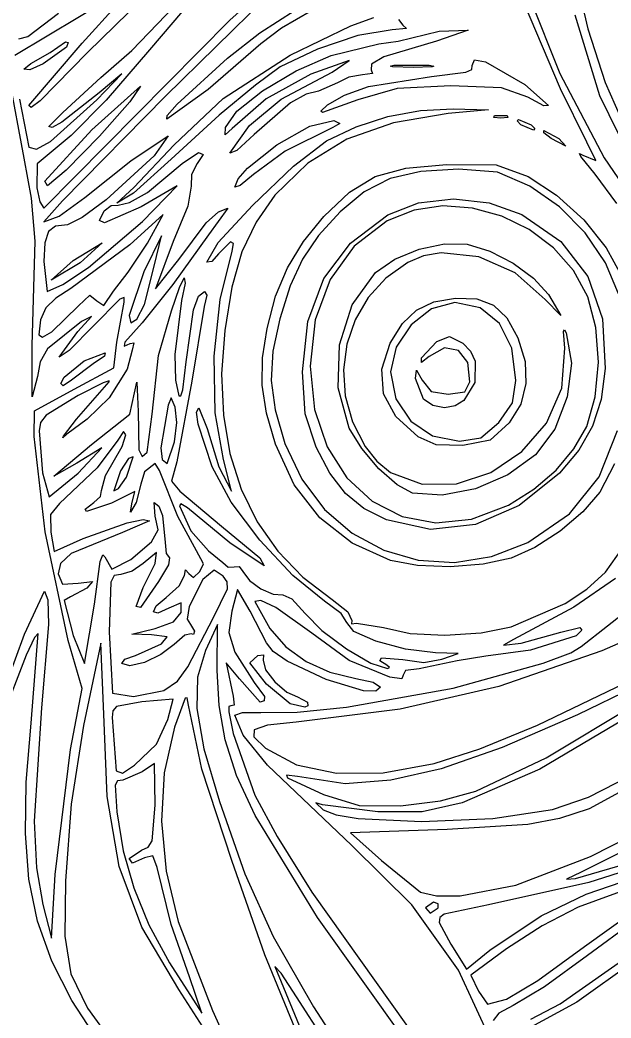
# Model space of a CAD drawing. Extents: x -2 to 143, y -75 to 57.
# Drawn here: x 30.67 to 53.96, y -38.47 to 0.89 of the extents above; entities that cross this region are included whole.
import ezdxf

# ---------------------------------------------------------------- set-up
doc = ezdxf.new("R2010")
doc.units = 0

msp = doc.modelspace()

# ---------------------------------------------------------------- linework, layer by layer
at = {"layer": 'Layer 1'}
for p, q in [((51.807785, 5.951178), (53.039104, 0.537507)), ((50.168338, 3.212147), (51.944548, -1.229781)), ((38.587547, 3.030075), (35.769416, -0.293057)), ((38.933291, 0.873773), (40.859781, 2.607523)), ((35.244781, 2.355612), (30.470031, -0.512558)), ((35.074003, -0.313006), (37.089353, 1.783334)), ((40.463168, 1.868985), (36.397852, -2.121941)), ((33.11392, -0.030506), (34.551992, 1.553299)), ((34.953993, 1.192331), (33.3298, -0.401756)), ((40.119483, 0.374009), (41.511224, 1.274657)), ((42.154581, 1.242211), (40.976868, 0.561766)), ((51.972916, -1.831607), (50.551556, 1.501993)), ((30.974382, 0.22862), (32.189235, 1.156441)), ((31.608731, -6.531827), (38.933291, 0.873773)), ((43.711583, 0.658257), (44.607334, 0.982113)), ((45.579576, 0.900969), (45.76065, 0.68555)), ((53.522631, -2.112128), (52.551218, 1.080842)), ((40.976868, 0.561766), (40.16489, -0.060793)), ((41.30799, -0.50847), (43.711583, 0.658257)), ((45.33623, 0.491648), (43.979424, 0.266833)), ((45.894679, 0.542153), (45.33623, 0.491648)), ((45.574101, 0.043035), (47.188379, 0.442985)), ((45.76065, 0.68555), (45.894679, 0.542153)), ((48.329941, 0.482248), (47.086861, 0.046858)), ((47.188379, 0.442985), (48.329941, 0.482248)), ((53.039104, 0.537507), (53.734003, -1.582135)), ((30.621121, 0.13588), (30.974382, 0.22862)), ((31.862909, -0.399726), (32.459818, 0.019276)), ((32.459818, 0.019276), (32.560684, -0.000708)), ((38.85047, -0.626863), (40.119483, 0.374009)), ((43.979424, 0.266833), (42.388643, -0.268478)), ((44.807756, -0.056475), (45.574101, 0.043035)), ((47.086861, 0.046858), (45.001635, -0.571375)), ((31.01733, -2.494216), (33.11392, -0.030506)), ((32.499797, -0.183858), (31.586176, -0.847155)), ((32.560684, -0.000708), (32.499797, -0.183858)), ((33.850563, -1.377136), (35.074003, -0.313006)), ((35.769416, -0.293057), (34.069172, -2.281559)), ((40.16489, -0.060793), (38.088054, -1.86071)), ((42.388643, -0.268478), (40.92409, -0.968634)), ((42.926226, -0.51007), (44.807756, -0.056475)), ((31.089585, -0.837719), (31.862909, -0.399726)), ((33.3298, -0.401756), (31.468376, -2.300031)), ((36.858739, -2.440945), (38.85047, -0.626863)), ((38.677973, -2.216666), (41.30799, -0.50847)), ((41.549987, -1.120401), (42.926226, -0.51007)), ((43.637659, -0.714852), (42.123639, -1.25021)), ((42.965124, -1.178501), (43.637659, -0.714852)), ((45.001635, -0.571375), (44.514927, -0.858899)), ((48.48973, -0.906765), (48.572376, -0.69133)), ((48.572376, -0.69133), (49.013227, -0.770043)), ((49.013227, -0.770043), (50.56784, -1.663609)), ((31.054446, -1.078191), (30.819427, -1.061166)), ((30.819427, -1.061166), (30.81943, -1.061166)), ((30.81943, -1.061166), (31.089585, -0.837719)), ((31.586176, -0.847155), (31.054446, -1.078191)), ((40.92409, -0.968634), (39.94597, -1.687982)), ((40.228714, -1.913574), (41.549987, -1.120401)), ((40.954435, -2.24373), (42.965124, -1.178501)), ((44.514927, -0.858899), (44.507781, -1.084242)), ((44.507781, -1.084242), (44.555177, -1.223908)), ((45.271193, -0.932632), (45.409899, -0.89863)), ((45.365707, -0.960201), (45.271193, -0.932632)), ((46.156421, -0.98483), (45.365707, -0.960201)), ((45.409899, -0.89863), (45.4099, -0.89867)), ((45.4099, -0.89867), (46.79517, -0.89687)), ((46.915477, -0.958265), (46.156421, -0.98483)), ((46.79517, -0.89687), (46.975723, -0.930478)), ((46.88212, -1.337816), (48.231745, -1.179035)), ((46.975723, -0.930478), (46.915477, -0.958265)), ((48.231745, -1.179035), (48.467386, -1.065078)), ((48.467386, -1.065078), (48.48973, -0.906765)), ((30.830628, -4.560728), (30.241007, -1.385278)), ((32.353263, -2.759836), (33.850563, -1.377136)), ((33.689062, -2.264608), (34.678541, -1.241018)), ((34.678541, -1.241018), (33.78801, -1.994373)), ((42.123639, -1.25021), (40.366933, -2.223997)), ((43.625468, -1.36917), (43.17635, -1.597253)), ((44.165829, -1.272369), (43.625468, -1.36917)), ((44.555177, -1.223908), (44.165829, -1.272369)), ((44.407174, -1.742781), (46.88212, -1.337816)), ((51.944548, -1.229781), (53.690695, -4.553174)), ((33.492855, -3.450108), (35.4139, -1.724321)), ((35.4139, -1.724321), (35.001189, -2.34351)), ((38.088054, -1.86071), (36.46057, -3.021473)), ((39.94597, -1.687982), (38.51944, -2.873142)), ((39.21551, -2.716537), (40.228714, -1.913574)), ((42.436064, -1.925748), (41.939122, -2.047402)), ((43.17635, -1.597253), (42.436064, -1.925748)), ((43.453344, -2.075186), (44.407174, -1.742781)), ((45.530378, -1.822528), (43.979553, -2.264876)), ((47.643553, -1.718338), (45.530378, -1.822528)), ((49.644785, -1.796992), (47.643553, -1.718338)), ((50.682683, -2.164726), (49.644785, -1.796992)), ((50.56784, -1.663609), (51.500593, -2.493212)), ((53.008518, -3.937553), (51.972916, -1.831607)), ((53.734003, -1.582135), (54.510305, -3.366882)), ((30.647203, -2.24445), (31.021882, -4.130768)), ((31.468376, -2.300031), (31.114201, -2.567021)), ((31.872274, -3.909569), (33.689062, -2.264608)), ((33.78801, -1.994373), (32.31808, -3.148048)), ((36.397852, -2.121941), (32.347502, -6.251371)), ((34.069172, -2.281559), (32.679946, -3.675927)), ((35.001189, -2.34351), (33.799278, -3.694359)), ((36.73938, -4.0428), (38.677973, -2.216666)), ((40.366933, -2.223997), (39.027969, -3.39214)), ((39.714944, -3.282681), (40.954435, -2.24373)), ((41.939122, -2.047402), (41.331706, -2.383602)), ((43.979553, -2.264876), (42.58338, -2.767967)), ((42.78873, -2.466596), (43.453344, -2.075186)), ((51.315283, -2.494726), (50.682683, -2.164726)), ((54.633084, -4.385325), (53.522631, -2.112128)), ((31.114201, -2.567021), (31.01732, -2.494216)), ((31.01732, -2.494216), (31.01733, -2.494216)), ((36.46937, -2.876469), (36.858739, -2.440945)), ((38.763476, -3.35624), (39.21551, -2.716537)), ((41.331706, -2.383602), (39.891614, -3.628588)), ((42.52465, -2.711272), (42.788743, -2.4666)), ((42.58338, -2.767967), (42.52465, -2.711272)), ((42.788743, -2.4666), (42.78873, -2.466596)), ((45.158752, -2.925079), (46.44706, -2.688081)), ((46.44706, -2.688081), (47.739614, -2.624467)), ((49.124884, -2.652697), (47.541714, -2.80758)), ((47.739614, -2.624467), (49.124884, -2.652697)), ((51.500593, -2.493212), (51.315283, -2.494726)), ((31.80905, -3.319283), (32.353263, -2.759836)), ((32.31808, -3.148048), (31.938094, -3.360058)), ((36.46057, -3.021473), (36.46937, -2.876469)), ((38.51944, -2.873142), (36.62717, -4.605182)), ((42.091566, -3.304502), (43.0333, -3.08591)), ((43.0333, -3.08591), (43.266973, -3.191241)), ((43.911149, -3.326287), (45.158752, -2.925079)), ((47.541714, -2.80758), (45.383429, -3.171532)), ((49.342825, -2.96067), (49.3722, -2.88266)), ((49.61957, -2.993119), (49.342825, -2.96067)), ((49.3722, -2.88266), (49.86694, -2.88266)), ((49.3722, -2.88266), (49.3722, -2.88266)), ((49.896316, -2.960671), (49.61957, -2.993119)), ((49.86694, -2.88266), (49.896316, -2.960671)), ((50.259636, -3.096763), (50.3122, -3.034404)), ((50.41115, -3.246693), (50.259636, -3.096763)), ((50.3122, -3.034404), (50.80694, -3.246693)), ((31.64407, -5.475381), (33.492855, -3.450108)), ((31.938094, -3.360058), (31.80905, -3.319283)), ((38.752575, -3.648415), (38.763476, -3.35624)), ((39.027969, -3.39214), (38.752575, -3.648415)), ((38.93323, -4.371401), (39.714944, -3.282681)), ((40.787086, -4.043039), (42.091566, -3.304502)), ((42.9901, -3.349497), (41.115879, -4.284033)), ((42.740714, -3.882527), (43.911149, -3.326287)), ((43.266973, -3.191241), (42.9901, -3.349497)), ((45.383429, -3.171532), (43.549925, -3.818453)), ((50.90589, -3.458982), (50.41115, -3.246693)), ((50.41115, -3.246693), (50.41115, -3.246693)), ((50.80694, -3.246693), (50.958454, -3.396623)), ((50.958454, -3.396623), (50.90589, -3.458982)), ((51.310674, -3.570867), (51.313336, -3.473451)), ((51.313336, -3.473451), (51.907024, -3.787221)), ((31.313719, -4.206926), (31.872274, -3.909569)), ((32.679946, -3.675927), (31.349976, -4.794497)), ((33.799278, -3.694359), (32.490643, -5.04302)), ((35.036539, -4.673202), (36.500334, -3.684851)), ((36.500334, -3.684851), (35.954199, -4.472655)), ((39.891614, -3.628588), (39.214766, -4.256)), ((41.448337, -4.881674), (42.740714, -3.882527)), ((43.549925, -3.818453), (42.004536, -4.76564)), ((51.59853, -3.794185), (51.310674, -3.570867)), ((51.59853, -3.794221), (51.59853, -3.794185)), ((52.17639, -4.09614), (51.59853, -3.794221)), ((51.907024, -3.787221), (52.17639, -4.09614)), ((31.021882, -4.130768), (31.313719, -4.206926)), ((35.15621, -5.72241), (36.73938, -4.0428)), ((39.214766, -4.256), (38.933245, -4.371405)), ((39.630171, -4.958587), (40.787086, -4.043039)), ((41.115879, -4.284033), (39.86421, -5.207747)), ((53.354909, -4.662695), (53.008518, -3.937553)), ((31.122508, -6.137203), (30.830628, -4.560728)), ((33.217304, -6.110871), (35.036539, -4.673202)), ((35.954199, -4.472655), (34.06775, -6.2105)), ((36.62717, -4.605182), (35.14295, -5.941402)), ((37.055325, -4.777332), (37.70831, -4.341841)), ((37.88155, -4.423868), (37.65285, -4.772634)), ((37.70831, -4.341841), (37.88155, -4.423868)), ((38.933245, -4.371405), (38.93323, -4.371401)), ((52.768235, -4.501986), (52.717603, -4.381013)), ((52.717603, -4.381013), (52.844342, -4.441964)), ((53.33696, -5.191347), (52.768235, -4.501986)), ((52.844342, -4.441964), (53.354909, -4.662695)), ((53.690695, -4.553174), (54.600983, -5.872842)), ((31.349976, -4.794497), (31.32499, -5.728803)), ((32.490643, -5.04302), (31.75776, -5.655651)), ((35.6936, -5.916119), (37.055325, -4.777332)), ((37.65285, -4.772634), (37.4273, -5.21135)), ((39.266522, -5.375573), (39.630171, -4.958587)), ((39.823742, -6.425973), (41.448337, -4.881674)), ((42.004536, -4.76564), (40.710594, -6.03039)), ((44.665818, -5.293023), (45.877242, -4.957967)), ((46.461573, -5.08571), (45.259698, -5.371192)), ((45.877242, -4.957967), (47.477238, -4.81559)), ((47.941831, -4.998714), (46.461573, -5.08571)), ((47.477238, -4.81559), (49.43149, -4.833137)), ((49.485785, -5.114915), (47.941831, -4.998714)), ((49.43149, -4.833137), (50.693568, -5.291696)), ((50.764831, -5.666954), (49.485785, -5.114915)), ((31.644071, -5.475373), (31.64407, -5.475381)), ((31.75776, -5.655651), (31.644071, -5.475373)), ((37.4273, -5.21135), (37.409161, -5.663031)), ((39.13113, -5.70821), (39.266522, -5.375573)), ((39.86421, -5.207747), (39.346473, -5.648574)), ((43.650939, -5.902199), (44.665818, -5.293023)), ((45.259698, -5.371192), (44.234723, -5.891899)), ((50.693568, -5.291696), (51.815526, -6.021671)), ((54.186332, -6.348113), (53.33696, -5.191347)), ((31.32499, -5.728803), (31.448861, -6.284985)), ((34.480593, -6.336648), (35.15621, -5.72241)), ((36.855389, -5.658205), (35.437779, -6.47825)), ((35.495209, -7.064365), (36.855389, -5.658205)), ((37.409161, -5.663031), (37.27646, -6.455627)), ((39.346473, -5.648574), (39.13113, -5.70821)), ((39.13113, -5.70821), (39.13113, -5.70821)), ((42.640578, -6.86694), (43.650939, -5.902199)), ((44.234723, -5.891899), (43.285161, -6.684574)), ((51.928301, -6.478162), (50.764831, -5.666954)), ((31.269808, -7.838889), (31.122508, -6.137203)), ((31.448861, -6.284985), (31.608731, -6.531827)), ((32.347502, -6.251371), (31.611144, -7.078233)), ((32.210134, -6.852342), (33.217304, -6.110871)), ((34.06775, -6.2105), (33.118891, -6.90682)), ((35.14295, -5.941402), (34.480593, -6.336648)), ((34.980803, -6.317412), (35.6936, -5.916119)), ((40.710594, -6.03039), (39.968576, -7.086021)), ((46.374602, -6.330561), (47.7496, -6.172197)), ((47.7496, -6.172197), (49.151663, -6.322913)), ((51.815526, -6.021671), (52.881023, -7.002106)), ((33.799869, -7.020333), (33.989399, -6.63663)), ((33.989399, -6.63663), (34.257046, -6.430193)), ((35.437779, -6.47825), (34.000069, -7.119434)), ((34.257046, -6.430193), (34.538515, -6.416582)), ((34.538515, -6.416582), (34.980803, -6.317412)), ((37.27646, -6.455627), (36.703859, -7.855261)), ((38.005229, -7.114087), (38.486441, -6.686921)), ((38.854453, -6.531801), (38.093929, -7.588891)), ((38.479563, -7.893836), (39.823742, -6.425973)), ((38.486441, -6.686921), (38.854453, -6.531801)), ((43.285161, -6.684574), (42.436393, -7.615944)), ((46.198626, -6.610312), (45.139695, -7.036171)), ((45.166971, -6.797616), (46.374602, -6.330561)), ((47.336369, -6.450753), (46.198626, -6.610312)), ((48.503481, -6.538743), (47.336369, -6.450753)), ((49.650517, -6.855531), (48.503481, -6.538743)), ((49.151663, -6.322913), (50.440491, -6.783096)), ((52.944353, -7.51315), (51.928301, -6.478162)), ((31.611144, -7.078233), (32.210134, -6.852342)), ((33.118891, -6.90682), (32.542209, -7.188805)), ((33.365181, -8.878344), (35.495209, -7.064365)), ((34.000069, -7.119434), (33.799869, -7.020333)), ((36.313645, -6.783914), (35.001365, -7.981754)), ((35.693962, -7.922724), (36.313645, -6.783914)), ((41.836091, -7.856443), (42.640578, -6.86694)), ((43.689934, -7.91312), (45.166971, -6.797616)), ((45.139695, -7.036171), (43.83999, -8.03348)), ((50.728033, -7.382366), (49.650517, -6.855531)), ((50.440491, -6.783096), (51.977832, -7.855614)), ((52.881023, -7.002106), (53.77192, -8.10707)), ((31.78763, -7.463063), (31.648234, -7.904289)), ((32.07155, -7.246436), (31.78763, -7.463063)), ((32.542209, -7.188805), (32.07155, -7.246436)), ((36.922033, -8.555401), (38.005229, -7.114087)), ((39.968576, -7.086021), (39.415362, -8.262204)), ((51.686585, -8.100497), (50.728033, -7.382366)), ((31.144863, -11.951868), (31.269808, -7.838889)), ((36.238344, -7.62663), (35.544109, -9.043464)), ((35.949903, -8.82564), (36.238344, -7.62663)), ((36.703859, -7.855261), (36.008613, -9.719201)), ((38.093929, -7.588891), (36.687309, -9.545471)), ((38.967282, -7.858216), (38.484281, -8.338431)), ((39.082003, -7.931125), (38.967282, -7.858216)), ((41.211886, -8.88773), (41.836091, -7.856443)), ((42.436393, -7.615944), (41.805143, -8.542517)), ((51.977832, -7.855614), (53.040656, -9.229126)), ((53.74443, -8.68848), (52.944353, -7.51315)), ((31.648234, -7.904289), (31.611149, -8.635715)), ((35.001365, -7.981754), (32.674705, -9.710654)), ((32.7682, -8.59395), (33.91098, -7.908787)), ((33.91098, -7.908787), (33.040368, -8.687173)), ((34.924104, -9.055844), (35.693962, -7.922724)), ((38.028434, -8.663677), (38.479563, -7.893836)), ((38.550213, -10.137198), (39.031184, -8.228933)), ((39.415362, -8.262204), (39.015773, -9.653732)), ((39.031184, -8.228933), (39.082003, -7.931125)), ((42.639295, -9.312954), (43.689934, -7.91312)), ((43.83999, -8.03348), (42.886587, -9.347517)), ((45.445307, -8.548898), (46.399725, -8.155801)), ((46.399725, -8.155801), (47.396233, -7.944754)), ((47.396233, -7.944754), (48.29111, -7.96026)), ((48.29111, -7.96026), (49.187074, -8.234967)), ((49.187074, -8.234967), (50.096934, -8.70486)), ((52.476727, -8.991172), (51.686585, -8.100497)), ((53.77192, -8.10707), (54.370078, -9.210636)), ((31.611149, -8.635715), (31.731869, -9.816765)), ((31.89325, -9.378607), (32.7682, -8.593952)), ((32.7682, -8.593952), (32.7682, -8.59395)), ((36.008613, -9.719201), (36.922033, -8.555401)), ((38.226895, -8.637229), (38.028434, -8.663677)), ((38.484281, -8.338431), (38.226895, -8.637229)), ((41.805143, -8.542517), (41.318048, -9.594057)), ((44.6767, -9.07954), (45.445307, -8.548898)), ((46.573273, -8.416058), (45.948138, -8.675046)), ((47.265719, -8.297505), (46.573273, -8.416058)), ((48.747973, -8.453452), (47.265719, -8.297505)), ((50.18576, -9.086387), (48.747973, -8.453452)), ((33.040368, -8.687173), (31.89325, -9.378607)), ((32.358086, -9.55087), (33.365181, -8.878344)), ((35.544109, -9.043464), (34.975554, -10.77415)), ((35.56909, -10.3318), (35.949903, -8.82564)), ((40.742602, -10.010772), (41.211886, -8.88773)), ((45.948138, -8.675046), (45.078686, -9.299149)), ((50.096934, -8.70486), (50.906225, -9.299089)), ((53.049015, -10.035641), (52.476727, -8.991172)), ((54.259971, -9.920714), (53.74443, -8.68848)), ((34.35781, -9.807363), (34.924104, -9.055844)), ((36.953093, -9.665434), (37.132733, -9.282583)), ((37.132733, -9.282583), (37.177263, -9.495994)), ((42.011477, -11.003738), (42.639295, -9.312954)), ((42.886587, -9.347517), (42.299714, -10.940114)), ((43.763433, -10.34274), (44.6767, -9.07954)), ((45.078686, -9.299149), (44.383605, -10.065266)), ((51.369938, -10.139806), (50.18576, -9.086387)), ((50.906225, -9.299089), (51.50048, -9.9468)), ((53.040656, -9.229126), (53.625985, -10.898138)), ((31.731869, -9.816765), (32.358086, -9.55087)), ((32.674705, -9.710654), (32.075667, -10.080433)), ((33.9698, -10.380453), (34.35781, -9.807363)), ((36.687309, -9.545471), (35.475839, -11.061591)), ((36.639102, -10.583245), (36.953093, -9.665434)), ((37.177263, -9.495994), (37.033783, -10.180453)), ((37.706491, -10.005018), (37.933994, -9.816763)), ((37.933994, -9.816763), (38.030692, -9.965941)), ((39.015773, -9.653732), (38.734634, -11.3554)), ((41.318048, -9.594057), (40.901741, -10.900334)), ((32.075667, -10.080433), (31.68975, -10.472683)), ((32.97755, -10.39007), (33.417198, -9.971802)), ((33.417198, -9.971802), (33.697578, -10.195136)), ((34.599949, -10.127739), (33.565041, -11.172898)), ((33.697578, -10.195136), (33.9698, -10.380453)), ((34.775853, -10.05414), (34.599949, -10.127739)), ((34.767041, -10.246739), (34.775853, -10.05414)), ((37.033783, -10.180453), (36.768841, -12.308442)), ((37.506046, -10.550362), (37.706491, -10.005018)), ((38.030692, -9.965941), (37.928894, -10.40777)), ((38.322783, -12.379179), (38.550213, -10.137198)), ((40.402878, -11.27554), (40.742602, -10.010772)), ((44.383605, -10.065266), (43.86994, -10.942923)), ((46.298249, -10.552736), (46.976433, -10.229842)), ((46.976433, -10.229842), (47.829527, -10.07974)), ((47.829527, -10.07974), (48.674134, -10.105746)), ((48.674134, -10.105746), (49.332852, -10.355491)), ((51.975655, -10.774213), (51.369938, -10.139806)), ((51.50048, -9.9468), (51.975655, -10.774213)), ((53.363731, -11.239857), (53.049015, -10.035641)), ((31.68975, -10.472683), (31.481611, -10.93845)), ((31.917103, -11.417633), (32.977545, -10.390084)), ((32.977545, -10.390084), (32.97755, -10.39007)), ((34.486557, -11.817029), (34.767041, -10.246739)), ((35.272241, -10.911583), (35.569085, -10.331805)), ((35.569085, -10.331805), (35.56909, -10.3318)), ((36.128833, -12.34021), (36.639102, -10.583245)), ((37.216416, -12.595793), (37.506046, -10.550362)), ((37.928894, -10.40777), (37.444938, -13.35567)), ((43.262488, -11.927993), (43.763433, -10.34274)), ((45.742406, -11.084845), (46.298249, -10.552736)), ((46.88925, -10.500208), (46.076342, -11.133056)), ((47.798862, -10.256086), (46.88925, -10.500208)), ((48.802805, -10.468962), (47.798862, -10.256086)), ((49.563123, -11.08283), (48.802805, -10.468962)), ((49.332852, -10.355491), (49.854305, -10.860056)), ((31.481611, -10.93845), (31.415905, -11.528784)), ((33.095352, -11.008232), (31.755564, -12.085429)), ((32.94693, -11.403478), (33.482217, -10.809543)), ((33.482217, -10.809543), (33.095352, -11.008232)), ((34.975554, -10.77415), (35.031642, -11.05493)), ((35.031642, -11.05493), (35.272241, -10.911583)), ((40.901741, -10.900334), (40.6278, -12.174052)), ((41.802901, -12.992096), (42.011477, -11.003738)), ((42.299714, -10.940114), (42.099595, -12.773101)), ((43.86994, -10.942923), (43.544734, -11.901641)), ((49.854305, -10.860056), (50.287117, -11.65052)), ((53.625985, -10.898138), (53.730841, -12.857156)), ((32.204821, -12.414818), (32.94693, -11.403478)), ((33.565041, -11.172898), (32.604386, -12.148854)), ((35.475839, -11.061591), (34.802682, -11.81697)), ((38.734634, -11.3554), (38.613145, -13.074698)), ((40.223462, -12.443038), (40.402878, -11.27554)), ((45.256337, -11.86259), (45.742406, -11.084845)), ((46.076342, -11.133056), (45.4925, -12.011423)), ((50.04491, -12.053171), (49.563123, -11.08283)), ((52.092272, -11.399688), (52.124309, -11.337874)), ((52.132678, -12.061286), (52.092272, -11.399688)), ((52.124309, -11.337874), (52.190818, -11.459074)), ((53.459216, -12.612487), (53.363731, -11.239857)), ((31.415905, -11.528784), (31.554153, -11.618708)), ((31.554153, -11.618708), (31.917103, -11.417633)), ((46.489679, -12.444611), (47.089473, -11.800649)), ((47.089473, -11.800649), (47.597022, -11.60058)), ((47.597022, -11.60058), (48.112563, -11.860449)), ((50.287117, -11.65052), (50.571284, -12.579573)), ((52.190818, -11.459074), (52.397222, -12.644324)), ((31.144863, -13.976608), (31.144863, -11.951868)), ((31.755564, -12.085429), (31.45983, -12.599614)), ((32.604386, -12.148854), (32.204821, -12.414818)), ((34.364291, -12.831919), (34.486557, -11.817029)), ((34.802682, -11.81697), (34.769283, -11.979203)), ((34.769283, -11.979203), (35.008995, -11.874223)), ((35.082405, -12.135046), (34.886393, -12.88271)), ((35.008995, -11.874223), (35.148953, -11.851594)), ((35.148953, -11.851594), (35.082405, -12.135046)), ((40.6278, -12.174052), (40.567157, -13.326653)), ((43.209798, -13.622433), (43.262488, -11.927993)), ((43.544734, -11.901641), (43.415034, -12.910945)), ((44.923729, -12.886451), (45.256337, -11.86259)), ((45.4925, -12.011423), (45.270082, -12.992106)), ((47.3977, -12.046338), (46.786237, -12.389861)), ((47.94899, -12.147099), (47.3977, -12.046338)), ((48.321134, -12.618436), (47.94899, -12.147099)), ((48.112563, -11.860449), (48.423266, -12.181611)), ((48.423266, -12.181611), (48.600272, -12.570276)), ((50.213262, -13.335466), (50.04491, -12.053171)), ((52.024429, -13.629708), (52.132678, -12.061286)), ((32.4135, -13.1966), (33.200694, -12.556573)), ((33.200694, -12.556573), (34.02548, -12.235234)), ((33.992898, -12.367276), (33.553392, -12.671178)), ((34.02548, -12.235234), (33.992898, -12.367276)), ((35.873174, -14.654725), (36.128833, -12.34021)), ((36.768841, -12.308442), (36.791414, -13.315945)), ((38.363684, -14.600889), (38.322783, -12.379179)), ((40.213346, -13.521579), (40.223462, -12.443038)), ((46.495033, -12.626951), (46.489679, -12.444611)), ((46.786237, -12.389861), (46.495033, -12.626951)), ((48.600272, -12.570276), (48.591559, -13.414095)), ((50.571284, -12.579573), (50.60825, -13.455705)), ((31.45983, -12.599614), (31.351972, -13.174002)), ((33.553392, -12.671178), (32.700655, -13.318491)), ((32.803311, -13.678499), (34.364291, -12.831919)), ((34.886393, -12.88271), (34.187537, -14.019884)), ((37.081111, -13.706531), (37.216416, -12.595793)), ((42.099595, -12.773101), (42.275686, -14.473896)), ((43.415034, -12.910945), (43.487883, -13.940358)), ((44.998823, -13.852962), (44.923729, -12.886451)), ((46.258264, -13.250208), (46.296651, -12.91997)), ((46.296651, -12.91997), (46.511478, -13.320598)), ((48.395157, -13.386643), (48.321134, -12.618436)), ((52.397222, -12.644324), (52.231146, -13.974613)), ((53.337208, -13.974394), (53.459216, -12.612487)), ((53.730841, -12.857156), (53.567731, -14.079594)), ((31.351972, -13.174002), (31.144863, -13.976608)), ((32.282826, -13.446756), (32.413497, -13.1966)), ((32.700655, -13.318491), (32.366757, -13.539536)), ((32.413497, -13.1966), (32.4135, -13.1966)), ((34.178617, -13.340586), (33.945145, -13.426505)), ((34.183772, -13.386326), (34.178617, -13.340586)), ((36.791414, -13.315945), (36.927248, -13.936743)), ((37.444938, -13.35567), (36.850058, -16.54236)), ((38.613145, -13.074698), (38.683505, -14.696875)), ((40.567157, -13.326653), (40.725546, -14.494252)), ((41.903219, -14.643007), (41.802901, -12.992096)), ((45.270082, -12.992106), (45.4849, -14.059878)), ((46.566327, -14.071446), (46.258264, -13.250208)), ((46.511478, -13.320598), (46.866091, -13.761427)), ((50.082372, -14.209197), (50.213262, -13.335466)), ((31.242331, -14.52508), (32.803311, -13.678499)), ((32.366757, -13.539536), (32.282826, -13.446756)), ((32.897452, -14.861956), (34.183772, -13.386326)), ((33.945145, -13.426505), (32.954582, -13.922901)), ((34.99006, -14.655758), (35.270646, -13.392594)), ((35.270646, -13.392594), (35.320182, -14.550225)), ((37.004306, -13.941871), (37.081111, -13.706531)), ((40.380263, -14.618448), (40.213346, -13.521579)), ((43.6413, -15.2132), (43.209798, -13.622433)), ((46.866091, -13.761427), (47.547518, -13.86809)), ((48.591559, -13.414095), (48.16316, -14.119877)), ((48.198882, -13.778712), (48.395157, -13.386643)), ((50.60825, -13.455705), (50.399148, -14.26781)), ((51.422702, -15.008524), (52.024429, -13.629708)), ((32.954582, -13.922901), (31.696566, -14.700119)), ((34.187537, -14.019884), (33.317133, -14.85368)), ((36.62316, -14.014672), (36.502233, -14.30959)), ((36.78603, -14.38859), (36.62316, -14.014672)), ((36.927248, -13.936743), (37.004306, -13.941871)), ((43.487883, -13.940358), (43.770326, -14.959404)), ((45.477165, -14.747141), (44.998823, -13.852962)), ((45.4849, -14.059878), (46.066525, -14.929763)), ((46.566336, -14.071451), (46.566327, -14.071446)), ((46.937097, -14.314499), (46.566336, -14.071451)), ((47.547518, -13.86809), (48.198882, -13.778712)), ((48.16316, -14.119877), (47.815558, -14.335994)), ((52.231146, -13.974613), (51.743091, -15.248852)), ((52.999445, -15.146441), (53.337208, -13.974394)), ((53.567731, -14.079594), (53.232022, -15.131929)), ((31.228831, -15.53695), (31.242331, -14.52508)), ((35.320182, -14.550225), (35.345611, -16.071341)), ((36.502233, -14.30959), (36.220245, -15.983174)), ((36.853415, -14.995067), (36.78603, -14.38859)), ((37.625786, -14.582525), (37.720083, -14.41559)), ((37.720083, -14.41559), (38.037219, -15.226643)), ((40.725546, -14.494252), (41.108702, -15.812964)), ((42.275686, -14.473896), (42.773183, -15.948783)), ((47.39181, -14.415589), (46.937097, -14.314499)), ((47.815558, -14.335994), (47.39181, -14.415589)), ((49.540417, -14.984976), (50.082372, -14.209197)), ((50.399148, -14.26781), (49.945108, -15.00478)), ((31.696566, -14.700119), (31.478198, -14.989787)), ((32.376208, -15.526912), (32.897452, -14.861956)), ((33.317133, -14.85368), (32.512489, -15.45328)), ((33.49135, -15.860238), (34.99006, -14.655758)), ((35.674317, -16.156335), (35.873174, -14.654725)), ((37.688741, -15.054421), (37.625786, -14.582525)), ((38.68771, -16.448343), (38.363684, -14.600889)), ((38.683505, -14.696875), (38.942695, -16.214365)), ((40.731945, -15.84093), (40.380263, -14.618448)), ((42.340255, -15.955226), (41.903219, -14.643007)), ((46.354297, -15.554), (45.477165, -14.747141)), ((46.066525, -14.929763), (46.929035, -15.515186)), ((31.478198, -14.989787), (31.420892, -15.315851)), ((31.420892, -15.315851), (31.553685, -16.979735)), ((34.744419, -15.349303), (34.523197, -15.679268)), ((34.832921, -15.478375), (34.744419, -15.349303)), ((36.7504, -15.75372), (36.853415, -14.995067)), ((38.24707, -16.73963), (37.688741, -15.054421)), ((38.037219, -15.226643), (38.507069, -16.73663)), ((44.134334, -16.013438), (43.6413, -15.2132)), ((43.770326, -14.959404), (44.269408, -15.937606)), ((48.828875, -15.591195), (49.540412, -14.984977)), ((49.945108, -15.00478), (49.198919, -15.688955)), ((49.540412, -14.984977), (49.540417, -14.984976)), ((50.449286, -16.137696), (51.422702, -15.008524)), ((51.743091, -15.248852), (50.983558, -16.265954)), ((52.496281, -16.027888), (52.999445, -15.146441)), ((53.232022, -15.131929), (52.695503, -16.078824)), ((53.488089, -17.131584), (54.219325, -15.300817)), ((31.656216, -19.304006), (31.228831, -15.53695)), ((32.512489, -15.45328), (32.355842, -15.592121)), ((32.355842, -15.592121), (32.376208, -15.526912)), ((34.523197, -15.679268), (33.710501, -16.774376)), ((34.697466, -15.928621), (34.832921, -15.478375)), ((46.354298, -15.554009), (46.354297, -15.554)), ((47.068338, -15.867307), (46.354298, -15.554009)), ((46.929035, -15.515186), (47.986512, -15.729566)), ((47.986512, -15.729566), (48.828875, -15.591195)), ((49.198919, -15.688955), (48.114568, -15.889628)), ((32.00713, -17.108918), (33.49135, -15.860238)), ((33.886359, -15.984531), (32.911358, -16.595066)), ((32.959788, -16.989892), (33.886359, -15.984531)), ((34.041562, -17.084423), (34.697466, -15.928621)), ((35.345611, -16.071341), (35.478783, -16.32387)), ((36.220245, -15.983174), (36.275913, -16.443849)), ((36.463503, -16.60546), (36.750396, -15.753717)), ((36.750396, -15.753717), (36.7504, -15.75372)), ((41.465659, -17.44329), (40.731945, -15.84093)), ((41.108702, -15.812964), (41.768985, -17.229563)), ((42.881429, -16.990917), (42.340255, -15.955226)), ((42.773183, -15.948783), (43.545922, -17.165468)), ((44.813275, -16.81105), (44.134334, -16.013438)), ((44.269408, -15.937606), (44.734669, -16.519888)), ((48.114568, -15.889628), (47.068338, -15.867307)), ((51.791907, -16.862223), (52.496281, -16.027888)), ((52.695503, -16.078824), (51.929961, -16.984946)), ((34.948386, -16.40237), (34.624891, -16.898091)), ((34.8661, -17.1396), (35.125425, -16.337244)), ((35.125425, -16.337244), (34.948386, -16.40237)), ((35.478783, -16.32387), (35.674317, -16.156335)), ((36.275913, -16.443849), (36.463503, -16.60546)), ((39.005507, -17.700543), (38.68771, -16.448343)), ((38.942695, -16.214365), (39.387699, -17.619597)), ((44.734669, -16.519888), (45.274466, -16.957208)), ((49.225967, -16.957188), (50.449286, -16.137696)), ((50.983558, -16.265954), (49.88775, -17.054405)), ((32.911358, -16.595066), (32.00713, -17.108918)), ((33.710501, -16.774376), (32.229697, -18.185798)), ((34.624891, -16.898091), (34.372012, -17.683321)), ((35.989053, -16.605469), (35.573759, -16.935508)), ((36.166421, -16.879215), (35.989053, -16.605469)), ((36.882313, -18.700929), (36.166421, -16.879215)), ((36.850058, -16.54236), (36.639246, -17.302341)), ((38.995415, -18.124464), (38.24707, -16.73963)), ((38.507069, -16.73663), (39.005507, -17.700543)), ((45.528403, -17.451612), (44.813275, -16.81105)), ((50.922065, -17.613447), (51.791907, -16.862223)), ((54.101603, -16.61921), (53.518271, -17.740726)), ((31.553685, -16.979735), (31.815619, -17.919631)), ((31.815619, -17.919631), (32.959788, -16.989892)), ((33.873074, -17.675675), (34.041562, -17.084423)), ((34.543602, -17.59552), (34.8661, -17.1396)), ((34.8661, -17.1396), (34.8661, -17.1396)), ((35.573759, -16.935508), (35.435683, -17.419861)), ((36.639246, -17.302341), (36.972476, -17.69418)), ((41.768985, -17.229563), (42.66689, -18.415149)), ((43.494197, -17.785638), (42.881429, -16.990917)), ((43.545922, -17.165468), (44.547739, -18.091656)), ((45.274466, -16.957208), (46.516769, -17.426981)), ((47.874532, -17.406962), (49.225967, -16.957188)), ((49.88775, -17.054405), (48.612284, -17.601277)), ((51.929961, -16.984946), (50.336558, -18.259688)), ((52.316608, -18.591618), (53.488089, -17.131584)), ((33.83769, -17.905099), (33.873074, -17.675675)), ((34.372012, -17.683321), (34.543602, -17.59552)), ((35.435683, -17.419861), (35.24657, -18.141195)), ((36.972476, -17.69418), (38.609976, -19.07871)), ((39.387699, -17.619597), (40.015498, -18.905006)), ((42.477411, -18.752805), (41.465659, -17.44329)), ((46.13, -17.7807), (45.528403, -17.451612)), ((46.516769, -17.426981), (47.874532, -17.406962)), ((48.612284, -17.601277), (47.30907, -17.859162)), ((49.922495, -18.245561), (50.922065, -17.613447)), ((33.578666, -18.145213), (33.83769, -17.905099)), ((35.196049, -17.713912), (34.277666, -18.163473)), ((35.077442, -18.199925), (35.196049, -17.713912)), ((44.221637, -18.384174), (43.494197, -17.785638)), ((44.547739, -18.091656), (45.732469, -18.695053)), ((46.130018, -17.780654), (46.13, -17.7807)), ((47.30907, -17.859162), (46.130018, -17.780654)), ((53.518271, -17.740726), (52.846265, -18.514822)), ((32.229697, -18.185798), (31.869604, -18.620109)), ((33.23109, -18.405195), (33.578666, -18.145213)), ((33.29021, -18.496429), (33.23109, -18.405195)), ((34.277666, -18.163473), (33.29021, -18.496429)), ((35.24657, -18.141195), (35.024541, -18.519261)), ((35.024541, -18.519261), (35.077442, -18.199925)), ((36.000466, -18.685049), (35.955726, -18.138446)), ((35.955726, -18.138446), (36.133957, -18.283485)), ((36.133957, -18.283485), (36.28273, -18.657527)), ((37.012206, -18.19981), (36.955118, -18.276174)), ((36.955118, -18.276174), (37.399185, -19.254615)), ((37.273629, -18.351955), (37.012206, -18.19981)), ((38.943048, -19.732714), (37.273629, -18.351955)), ((40.121761, -19.634204), (38.995415, -18.124464)), ((42.66689, -18.415149), (43.760281, -19.35255)), ((45.106825, -18.831306), (44.221637, -18.384174)), ((48.466011, -18.8043), (49.922495, -18.245561)), ((50.336558, -18.259688), (48.613063, -19.00726)), ((49.922495, -18.245561), (49.922495, -18.245561)), ((31.869604, -18.620109), (31.889294, -19.309858)), ((35.766928, -18.865022), (34.704918, -19.325008)), ((34.894585, -18.939384), (35.521519, -18.81153)), ((35.521519, -18.81153), (35.766928, -18.865022)), ((36.112453, -19.215641), (36.000466, -18.685049)), ((36.28273, -18.657527), (36.391358, -19.726176)), ((37.792841, -20.360525), (36.882313, -18.700929)), ((43.751553, -19.75366), (42.477411, -18.752805)), ((45.106821, -18.831316), (45.106825, -18.831306)), ((46.842233, -19.205267), (45.106821, -18.831316)), ((45.732469, -18.695053), (47.053947, -18.943366)), ((47.053947, -18.943366), (48.466011, -18.8043)), ((50.684765, -19.715714), (52.316608, -18.591618)), ((52.846265, -18.514822), (51.948573, -19.273905)), ((33.151898, -19.563883), (34.894585, -18.939384)), ((35.848268, -19.692959), (36.112453, -19.215641)), ((37.399185, -19.254615), (38.093408, -20.048644)), ((38.609976, -19.07871), (40.112666, -20.32798)), ((40.015498, -18.905006), (40.823076, -20.063021)), ((48.613063, -19.00726), (46.842233, -19.205267)), ((51.948573, -19.273905), (50.960695, -19.917196)), ((53.743486, -20.896778), (54.934109, -19.196191)), ((32.570061, -23.58743), (31.656216, -19.304006)), ((31.889294, -19.309858), (32.018738, -20.073423)), ((32.018738, -20.073423), (33.151898, -19.563883)), ((34.704918, -19.325008), (32.681877, -20.157013)), ((41.416829, -21.018705), (40.121761, -19.634204)), ((43.760281, -19.35255), (45.007022, -20.024592)), ((35.038467, -20.389051), (35.848268, -19.692959)), ((36.391358, -19.726176), (36.426997, -20.151509)), ((38.093408, -20.048644), (38.655943, -20.51274)), ((40.294718, -20.647026), (38.943048, -19.732714)), ((40.823076, -20.063021), (41.807414, -21.086075)), ((45.272435, -20.43004), (43.751553, -19.75366)), ((45.007022, -20.024592), (46.364977, -20.414102)), ((49.245983, -20.276836), (50.684762, -19.715714)), ((50.960695, -19.917196), (50.018131, -20.343916)), ((50.684762, -19.715714), (50.684765, -19.715714)), ((32.681877, -20.157013), (32.26307, -20.542673)), ((33.832093, -20.473645), (33.925759, -20.206759)), ((33.925759, -20.206759), (34.012236, -20.291455)), ((34.012236, -20.291455), (34.286158, -20.766409)), ((34.286158, -20.766409), (35.038467, -20.389051)), ((36.049281, -20.109426), (35.523439, -20.54742)), ((35.999794, -20.548988), (36.049281, -20.109426)), ((36.426997, -20.151509), (36.564689, -20.328417)), ((36.564689, -20.328417), (36.522194, -20.601821)), ((37.905438, -20.560042), (37.792841, -20.360525)), ((40.112666, -20.32798), (40.294718, -20.647026)), ((45.272431, -20.430046), (45.272435, -20.43004)), ((46.33045, -20.626262), (45.272431, -20.430046)), ((46.364977, -20.414102), (47.792009, -20.503907)), ((47.792009, -20.503907), (49.245983, -20.276836)), ((50.018131, -20.343916), (48.915061, -20.579354)), ((32.26307, -20.542673), (32.171578, -20.951658)), ((33.603253, -22.152925), (33.832093, -20.473645)), ((35.089032, -20.856753), (34.641182, -20.985414)), ((35.523439, -20.54742), (35.089032, -20.856753)), ((35.515236, -21.490766), (35.999794, -20.548988)), ((36.522194, -20.601821), (36.124616, -21.259154)), ((37.15523, -21.022289), (37.192958, -20.797885)), ((37.192958, -20.797885), (37.32112, -20.941019)), ((37.750631, -20.869579), (37.905438, -20.560042)), ((38.324642, -20.811771), (37.869094, -21.179187)), ((38.674072, -21.042723), (38.324642, -20.811771)), ((38.655943, -20.51274), (38.876806, -20.693217)), ((38.876806, -20.693217), (39.102606, -20.676679)), ((39.102606, -20.676679), (39.300713, -20.666714)), ((39.300713, -20.666714), (39.453451, -20.870318)), ((47.615247, -20.674751), (46.33045, -20.626262)), ((48.915061, -20.579354), (47.615247, -20.674751)), ((32.171578, -20.951658), (32.344594, -21.359888)), ((34.380516, -21.027011), (34.244298, -21.28492)), ((34.641182, -20.985414), (34.380516, -21.027011)), ((36.939337, -21.426535), (37.15523, -21.022289)), ((37.32112, -20.941019), (37.504986, -21.095682)), ((37.869094, -21.179187), (37.328487, -22.248422)), ((37.504986, -21.095682), (37.750631, -20.869579)), ((38.835017, -21.273186), (38.674072, -21.042723)), ((39.453451, -20.870318), (39.713609, -21.221701)), ((39.713609, -21.221701), (40.161702, -21.548341)), ((42.67134, -22.02782), (41.416829, -21.018705)), ((41.807414, -21.086075), (42.965494, -21.9666)), ((54.130562, -21.145276), (52.497374, -22.265548)), ((53.008016, -21.562027), (53.743486, -20.896778)), ((30.849927, -23.3396), (31.628449, -21.64237)), ((31.628449, -21.64237), (31.766334, -21.988254)), ((32.344594, -21.359888), (32.963161, -21.329953)), ((33.304877, -21.52795), (32.661716, -21.861395)), ((32.963161, -21.329953), (33.522495, -21.264851)), ((33.522495, -21.264851), (33.304877, -21.52795)), ((34.244298, -21.28492), (34.183757, -23.248384)), ((35.250596, -22.239004), (35.515236, -21.490766)), ((36.124616, -21.259154), (35.422656, -22.281144)), ((36.424528, -21.885352), (36.939337, -21.426535)), ((38.299004, -22.672863), (38.844607, -21.541495)), ((38.844607, -21.541495), (38.835017, -21.273186)), ((39.233351, -21.570352), (39.011195, -22.427663)), ((39.74034, -22.427663), (39.233351, -21.570352)), ((40.161702, -21.548341), (40.647337, -21.763044)), ((52.155551, -22.128775), (53.008016, -21.562027)), ((53.82494, -23.002963), (55.85337, -21.407533)), ((31.766334, -21.988254), (31.790947, -22.947973)), ((32.661716, -21.861395), (32.402696, -22.006395)), ((32.402696, -22.006395), (32.760011, -23.391546)), ((36.030147, -22.224171), (36.424528, -21.885352)), ((40.163252, -22.010759), (39.922776, -22.048527)), ((40.750767, -22.28032), (40.163252, -22.010759)), ((40.647337, -21.763044), (41.020121, -21.778618)), ((41.020121, -21.778618), (41.386049, -21.936804)), ((41.386049, -21.936804), (41.900065, -22.516193)), ((43.318307, -22.523278), (42.67134, -22.02782)), ((42.965494, -21.9666), (43.581392, -22.457719)), ((58.226868, -21.962368), (53.590481, -23.989023)), ((33.210849, -24.489355), (33.603253, -22.152925)), ((35.422656, -22.281144), (35.250596, -22.239004)), ((35.927981, -22.451151), (36.030147, -22.224171)), ((36.534532, -22.313585), (36.101589, -22.50229)), ((37.019811, -22.104408), (36.534532, -22.313585)), ((37.019578, -22.484807), (37.019811, -22.104408)), ((37.328487, -22.248422), (37.2549, -22.746431)), ((39.011195, -22.427663), (38.895159, -23.268066)), ((40.37919, -23.678323), (39.74034, -22.427663)), ((39.922776, -22.048527), (40.518133, -23.109087)), ((42.163426, -23.294597), (40.750767, -22.28032)), ((50.028971, -23.041347), (52.155551, -22.128775)), ((52.497374, -22.265548), (50.114412, -23.551096)), ((36.101589, -22.50229), (35.927981, -22.451151)), ((36.719774, -22.844405), (37.019578, -22.484807)), ((37.2549, -22.746431), (37.384368, -22.956377)), ((37.281964, -24.629863), (38.299004, -22.672863)), ((41.900065, -22.516193), (42.567293, -23.191777)), ((43.544092, -22.871727), (43.318307, -22.523278)), ((43.581392, -22.457719), (43.749274, -22.795529)), ((43.749274, -22.795529), (43.735407, -22.932686)), ((31.790947, -22.947973), (31.512177, -26.2413)), ((35.074289, -23.334055), (35.999148, -23.111642)), ((35.999148, -23.111642), (36.719774, -22.844405)), ((37.384368, -22.956377), (37.54799, -23.211874)), ((37.54799, -23.211874), (37.50842, -23.34853)), ((38.444331, -22.95892), (37.974524, -23.98191)), ((38.442931, -24.76438), (38.444331, -22.95892)), ((40.518133, -23.109087), (41.139835, -23.828673)), ((42.567293, -23.191777), (43.530715, -23.913028)), ((43.827667, -23.233518), (43.544092, -22.871727)), ((43.735407, -22.932686), (43.923611, -22.901049)), ((43.923611, -22.901049), (44.995031, -23.073217)), ((44.995031, -23.073217), (46.04205, -23.304396)), ((48.837176, -23.286701), (50.028971, -23.041347)), ((51.975336, -23.257597), (52.732948, -23.076394)), ((52.803076, -23.18316), (52.582382, -23.401364)), ((52.732948, -23.076394), (52.803076, -23.18316)), ((52.78599, -23.821422), (53.82494, -23.002963)), ((29.13838, -27.978824), (30.849927, -23.3396)), ((31.237319, -23.461866), (30.914296, -24.166952)), ((31.1069, -26.84596), (31.381065, -23.31378)), ((31.381065, -23.31378), (31.237319, -23.461866)), ((33.116496, -25.47492), (32.570061, -23.58743)), ((32.760011, -23.391546), (33.210849, -24.489355)), ((34.183757, -23.248384), (34.315688, -25.657354)), ((35.854222, -23.364215), (35.074289, -23.334055)), ((36.460826, -23.437765), (35.854222, -23.364215)), ((36.250014, -23.715964), (36.460826, -23.437765)), ((37.160754, -23.37991), (36.742746, -23.737349)), ((37.413288, -23.318307), (37.160754, -23.37991)), ((37.50842, -23.34853), (37.413288, -23.318307)), ((38.895159, -23.268066), (39.136954, -24.051463)), ((43.645561, -24.378522), (42.163426, -23.294597)), ((44.689376, -23.617121), (43.827667, -23.233518)), ((46.04205, -23.304396), (47.415484, -23.374971)), ((47.415484, -23.374971), (48.837176, -23.286701)), ((50.114412, -23.551096), (49.727154, -23.77138)), ((50.411256, -23.696372), (51.975336, -23.257597)), ((52.582382, -23.401364), (50.788442, -23.970454)), ((33.848958, -23.6919), (33.16446, -26.93318)), ((33.956518, -26.17549), (33.848958, -23.6919)), ((35.224444, -24.17797), (36.250014, -23.715964)), ((36.742746, -23.737349), (36.215413, -24.142638)), ((37.974524, -23.98191), (37.656134, -25.0295)), ((40.650528, -24.01622), (40.37919, -23.678323)), ((41.139835, -23.828673), (41.941363, -24.414593)), ((43.530715, -23.913028), (44.491092, -24.479627)), ((45.854166, -23.928241), (44.689376, -23.617121)), ((47.046982, -24.072587), (45.854166, -23.928241)), ((50.788442, -23.970454), (49.027262, -24.207373)), ((53.590481, -23.989023), (49.53479, -25.393435)), ((49.727154, -23.77138), (50.411256, -23.696372)), ((51.057074, -26.925388), (57.33762, -23.896654)), ((52.379573, -24.076371), (52.78599, -23.821422)), ((30.914296, -24.166952), (29.946684, -26.659917)), ((34.679176, -24.490569), (34.799681, -24.327717)), ((34.799681, -24.327717), (35.224444, -24.17797)), ((36.215413, -24.142638), (35.572705, -24.448167)), ((39.136954, -24.051463), (39.901718, -25.235133)), ((39.72483, -24.46987), (40.043707, -24.181852)), ((40.043707, -24.181852), (40.261295, -24.153851)), ((40.261295, -24.153851), (40.251401, -24.367075)), ((40.251401, -24.367075), (40.348618, -24.739203)), ((41.196056, -24.394424), (40.650528, -24.01622)), ((42.727036, -25.122867), (41.196056, -24.394424)), ((45.241246, -25.033167), (43.645561, -24.378522)), ((44.848516, -24.385106), (44.907909, -24.272078)), ((45.1175, -24.56339), (44.848516, -24.385106)), ((44.907909, -24.272078), (45.751521, -24.335397)), ((45.751521, -24.335397), (46.577594, -24.448869)), ((47.896002, -24.393139), (46.392182, -24.698841)), ((46.577594, -24.448869), (47.285211, -24.327397)), ((47.937514, -24.096167), (47.046982, -24.072587)), ((47.285211, -24.327397), (47.937514, -24.096167)), ((49.027262, -24.207373), (47.896002, -24.393139)), ((51.281684, -24.473919), (52.379573, -24.076371)), ((34.999125, -24.586592), (34.679176, -24.490569)), ((35.572705, -24.448167), (34.999125, -24.586592)), ((36.880271, -25.195668), (37.281964, -24.629863)), ((38.5104, -26.1453), (38.442931, -24.76438)), ((39.321781, -25.091693), (38.798698, -24.460089)), ((38.798698, -24.460089), (39.062654, -25.781347)), ((40.384183, -25.307809), (39.72483, -24.46987)), ((40.348618, -24.739203), (40.714779, -25.216523)), ((41.941363, -24.414593), (42.877823, -24.840705)), ((44.491092, -24.479627), (45.149185, -24.691253)), ((45.117575, -24.563506), (45.1175, -24.56339)), ((45.232303, -24.647261), (45.117575, -24.563506)), ((45.149185, -24.691253), (45.232303, -24.647261)), ((45.862225, -24.767068), (45.77378, -24.950867)), ((46.392182, -24.698841), (45.862225, -24.767068)), ((47.73965, -25.460322), (51.281684, -24.473919)), ((56.34808, -24.710332), (52.64305, -26.513805)), ((37.656134, -25.0295), (37.632241, -26.268434)), ((40.137792, -26.022429), (39.321781, -25.091693)), ((44.206838, -25.565886), (42.727036, -25.122867)), ((42.877823, -24.840705), (43.904323, -25.080867)), ((43.904323, -25.080867), (44.586452, -25.234382)), ((45.718831, -25.097908), (45.241246, -25.033167)), ((45.77378, -24.950867), (45.718831, -25.097908)), ((32.66246, -27.88388), (33.116496, -25.47492)), ((35.141255, -25.794741), (36.337098, -25.560614)), ((36.337098, -25.560614), (36.3371, -25.5606)), ((36.3371, -25.5606), (36.880271, -25.195668)), ((39.901718, -25.235133), (40.298508, -25.792895)), ((41.308, -26.0877), (40.384183, -25.307809)), ((40.714779, -25.216523), (41.188486, -25.628196)), ((43.536588, -26.220658), (47.73965, -25.460322)), ((44.688393, -25.587309), (44.206838, -25.565886)), ((44.586452, -25.234382), (44.87017, -25.425713)), ((44.87017, -25.425713), (44.688393, -25.587309)), ((49.53479, -25.393435), (45.655339, -26.293041)), ((34.315688, -25.657354), (35.141255, -25.794741)), ((36.698059, -25.904364), (35.470129, -26.005479)), ((36.49724, -26.706644), (36.698059, -25.904364)), ((37.171152, -25.857181), (36.753696, -27.00782)), ((37.259919, -25.841118), (37.171152, -25.857181)), ((37.310717, -26.131833), (37.259919, -25.841118)), ((39.062654, -25.781347), (39.103236, -26.135961)), ((40.291516, -25.960957), (40.137792, -26.022429)), ((40.298508, -25.792895), (40.291516, -25.960957)), ((41.188486, -25.628196), (41.608341, -25.803385)), ((41.608341, -25.803385), (42.000627, -26.022382)), ((31.512177, -26.2413), (31.229026, -30.706411)), ((34.103493, -29.743102), (33.956518, -26.17549)), ((34.324173, -26.35637), (34.296889, -26.624634)), ((34.476979, -26.191108), (34.324173, -26.35637)), ((35.470129, -26.005479), (34.476979, -26.191108)), ((37.835445, -28.664681), (37.310717, -26.131833)), ((37.632241, -26.268434), (37.917156, -27.853543)), ((38.748166, -27.496186), (38.5104, -26.1453)), ((38.897052, -26.186275), (38.891181, -26.400063)), ((38.979884, -26.163787), (38.897052, -26.186275)), ((39.103236, -26.135961), (38.979884, -26.163787)), ((41.307992, -26.087702), (41.308, -26.0877)), ((41.887937, -26.216345), (41.307992, -26.087702)), ((45.655339, -26.293041), (41.547668, -26.805278)), ((41.596824, -26.412828), (43.536588, -26.220658)), ((42.016488, -26.158388), (41.887937, -26.216345)), ((42.000627, -26.022382), (42.016488, -26.158388)), ((51.40108, -28.213331), (54.92939, -26.083612)), ((34.296889, -26.624634), (34.459611, -28.730768)), ((36.04294, -27.678108), (36.49724, -26.706644)), ((38.891181, -26.400063), (39.071429, -27.257246)), ((39.13106, -26.53607), (39.432471, -26.428376)), ((39.468235, -27.312072), (39.13106, -26.53607)), ((39.432471, -26.428376), (40.15731, -26.42951)), ((40.15731, -26.42951), (41.596824, -26.412828)), ((52.64305, -26.513805), (49.663724, -27.805203)), ((54.91577, -26.4198), (51.158458, -28.6613)), ((30.913887, -29.168307), (31.1069, -26.84596)), ((33.16446, -26.93318), (32.686419, -30.038995)), ((36.753696, -27.00782), (36.348328, -28.801169)), ((39.891812, -27.102405), (39.887903, -27.382438)), ((40.422361, -26.929271), (39.891812, -27.102405)), ((41.547668, -26.805278), (40.422361, -26.929271)), ((48.786966, -27.852904), (51.057074, -26.925388)), ((39.205904, -28.912552), (38.748166, -27.496186)), ((39.071429, -27.257246), (39.927637, -29.679987)), ((40.414693, -28.497797), (39.468235, -27.312072)), ((39.887903, -27.382438), (40.342518, -27.827128)), ((32.057701, -32.81121), (32.662461, -27.88378)), ((32.662461, -27.88378), (32.66246, -27.88388)), ((35.17872, -28.495064), (36.04294, -27.678108)), ((37.917156, -27.853543), (38.525189, -29.93966)), ((40.342518, -27.827128), (41.559038, -28.492765)), ((46.99562, -28.433644), (48.786966, -27.852904)), ((49.663724, -27.805203), (47.2587, -28.644436)), ((48.63018, -29.533142), (51.40108, -28.213331)), ((34.459611, -28.730768), (34.707796, -28.816937)), ((34.707796, -28.816937), (35.178724, -28.495064)), ((35.178724, -28.495064), (35.17872, -28.495064)), ((35.964719, -28.437773), (35.481629, -28.766776)), ((35.998549, -30.073453), (35.964719, -28.437773)), ((39.020157, -32.263743), (37.835445, -28.664681)), ((43.74929, -31.6692), (40.414693, -28.497797)), ((41.559038, -28.492765), (43.134748, -28.821321)), ((44.97763, -28.804409), (46.995668, -28.433642)), ((47.2587, -28.644436), (45.27658, -29.091412)), ((46.995668, -28.433642), (46.99562, -28.433644)), ((51.158458, -28.6613), (48.09569, -29.99035)), ((34.514412, -29.123087), (34.418145, -29.28534)), ((34.716718, -29.088307), (34.514412, -29.123087)), ((35.481629, -28.766776), (34.716718, -29.088307)), ((36.348328, -28.801169), (36.238012, -30.705258)), ((39.933287, -30.489913), (39.205904, -28.912552)), ((41.60483, -28.945766), (41.165367, -28.889407)), ((41.165367, -28.889407), (41.20829, -29.00328)), ((41.20829, -29.00328), (42.62247, -29.658504)), ((43.484047, -29.238279), (41.60483, -28.945766)), ((43.134748, -28.821321), (44.97763, -28.804409)), ((45.27658, -29.091412), (43.484047, -29.238279)), ((53.064743, -29.761672), (54.738888, -28.904923)), ((55.689958, -28.812403), (53.091466, -30.228618)), ((30.879062, -31.197264), (30.913887, -29.168307)), ((34.418145, -29.28534), (34.477237, -30.339727)), ((34.569594, -32.50157), (34.103493, -29.743102)), ((39.927637, -29.679987), (40.797385, -31.315013)), ((42.62247, -29.658504), (44.038422, -30.087393)), ((45.66169, -30.109533), (47.234631, -29.908709)), ((47.234631, -29.908709), (48.63013, -29.533137)), ((48.63013, -29.533137), (48.63018, -29.533142)), ((51.6573, -30.2532), (53.064743, -29.761672)), ((32.686419, -30.038995), (32.461951, -33.06843)), ((35.870865, -31.488374), (35.998549, -30.073453)), ((38.525189, -29.93966), (39.524918, -32.785944)), ((42.59435, -30.071287), (42.320534, -29.986537)), ((42.320534, -29.986537), (42.6175, -30.257896)), ((44.77488, -30.344417), (42.59435, -30.071287)), ((42.6175, -30.257896), (43.1212, -30.463333)), ((44.038422, -30.087393), (45.66169, -30.109533)), ((48.09569, -29.99035), (46.510285, -30.341911)), ((49.305915, -30.607047), (51.65729, -30.253196)), ((51.65729, -30.253196), (51.6573, -30.2532)), ((53.091466, -30.228618), (51.925637, -30.610195)), ((34.477237, -30.339727), (34.731396, -31.880795)), ((42.39569, -34.509673), (39.933287, -30.489913)), ((43.1212, -30.463333), (44.000273, -30.609805)), ((44.000273, -30.609805), (46.49166, -30.726053)), ((46.510285, -30.341911), (44.77488, -30.344417)), ((46.49166, -30.726053), (49.305915, -30.607047)), ((51.925637, -30.610195), (50.685981, -30.84004)), ((53.155756, -32.104866), (56.309894, -30.483917)), ((31.229026, -30.706411), (31.318487, -32.548636)), ((36.238012, -30.705258), (36.421926, -32.67685)), ((47.49688, -31.042402), (43.692, -31.168767)), ((50.685981, -30.84004), (47.49688, -31.042402)), ((31.021927, -33.00289), (30.879062, -31.197264)), ((40.797385, -31.315013), (42.173343, -33.509137)), ((43.692, -31.168767), (44.91927, -32.263747)), ((55.833423, -31.19849), (52.788224, -32.715849)), ((34.975236, -32.177998), (35.454335, -31.849673)), ((35.454335, -31.849673), (35.718882, -31.734876)), ((35.718882, -31.734876), (35.870865, -31.488374)), ((46.111895, -34.013531), (43.74929, -31.6692)), ((57.138616, -31.816847), (53.082847, -33.13256)), ((34.731396, -31.880795), (35.147395, -33.343056)), ((35.102078, -32.361638), (34.975236, -32.177998)), ((35.577068, -32.149428), (35.102078, -32.361638)), ((35.908649, -32.075511), (35.577068, -32.149428)), ((36.07607, -32.532672), (35.908649, -32.075511)), ((40.317347, -35.986693), (39.020157, -32.263743)), ((44.91927, -32.263747), (46.44834, -33.507587)), ((50.20138, -33.238162), (53.155756, -32.104866)), ((52.563523, -32.973895), (55.358614, -32.148998)), ((31.318487, -32.548636), (31.561157, -34.00132)), ((35.47183, -34.891098), (34.569594, -32.50157)), ((36.625355, -34.780009), (36.07607, -32.532672)), ((31.361986, -34.655245), (31.021927, -33.00289)), ((31.906976, -35.32967), (32.057701, -32.81121)), ((36.421926, -32.67685), (36.89925, -34.67271)), ((39.524918, -32.785944), (40.643551, -35.253352)), ((52.788224, -32.715849), (52.206562, -33.000493)), ((52.206562, -33.000493), (52.563523, -32.973895)), ((52.980283, -33.593826), (54.989065, -32.8977)), ((32.461951, -33.06843), (32.43619, -35.240838)), ((35.147395, -33.343056), (35.748292, -34.792535)), ((48.010109, -33.648531), (50.20141, -33.238164)), ((53.082847, -33.13256), (49.124927, -34.014226)), ((50.20141, -33.238164), (50.20138, -33.238162)), ((55.454482, -33.081688), (52.667992, -34.105699)), ((52.91048, -35.647482), (56.05062, -33.399462)), ((42.173343, -33.509137), (45.939427, -38.808677)), ((46.44834, -33.507587), (47.084675, -33.6517)), ((47.084675, -33.6517), (48.010109, -33.648531)), ((51.2028, -34.4492), (52.980283, -33.593826)), ((31.561157, -34.00132), (31.906976, -35.32967)), ((47.944449, -36.589588), (46.111895, -34.013531)), ((46.959684, -33.906223), (46.651161, -34.12522)), ((46.651161, -34.12522), (46.837377, -34.344217)), ((46.837377, -34.344217), (47.1459, -34.12522)), ((47.141654, -33.970553), (46.959684, -33.906223)), ((47.1459, -34.12522), (47.141654, -33.970553)), ((47.1459, -34.12522), (47.1459, -34.12522)), ((49.124927, -34.014226), (47.389887, -34.376574)), ((52.667992, -34.105699), (51.250944, -34.840876)), ((55.531972, -34.162073), (53.030771, -36.002286)), ((46.532771, -40.31958), (42.39569, -34.509673)), ((47.216333, -34.515334), (47.18972, -34.703706)), ((47.389887, -34.376574), (47.216333, -34.515334)), ((49.188417, -35.802011), (51.202827, -34.449211)), ((51.202827, -34.449211), (51.2028, -34.4492)), ((31.918744, -36.224389), (31.361986, -34.655245)), ((36.927208, -37.35189), (35.47183, -34.891098)), ((35.748292, -34.792535), (36.557147, -36.295257)), ((37.34218, -36.843432), (36.625355, -34.780009)), ((36.89925, -34.67271), (38.25264, -38.17666)), ((47.18972, -34.703706), (47.651277, -35.565774)), ((51.250944, -34.840876), (49.841042, -35.750289)), ((32.43619, -35.240838), (32.669362, -36.730619)), ((40.643551, -35.253352), (42.235169, -38.02654)), ((47.651277, -35.565774), (48.262435, -36.548775)), ((48.262435, -36.548775), (49.188417, -35.802011)), ((49.841042, -35.750289), (48.436232, -36.783779)), ((51.071013, -36.98966), (52.910479, -35.647475)), ((51.951398, -37.908203), (54.959623, -35.793512)), ((55.838613, -35.544939), (52.606693, -37.848159)), ((52.910479, -35.647475), (52.91048, -35.647482)), ((41.797701, -39.572147), (40.317347, -35.986693)), ((53.030771, -36.002286), (51.332419, -37.238813)), ((32.711703, -37.780383), (31.918744, -36.224389)), ((36.557147, -36.295257), (37.832807, -38.286177)), ((40.965417, -36.707935), (40.714497, -36.438683)), ((40.714497, -36.438683), (41.991117, -39.545393)), ((49.270626, -39.438025), (47.944449, -36.589588)), ((32.669362, -36.730619), (33.332898, -38.080703)), ((37.342184, -36.843437), (37.34218, -36.843432)), ((37.832807, -38.286177), (37.342184, -36.843437)), ((41.5689, -37.643163), (40.965417, -36.707935)), ((48.436232, -36.783779), (48.731469, -37.415578)), ((49.834259, -37.732075), (51.071013, -36.98966)), ((38.487658, -39.776548), (36.927208, -37.35189)), ((51.332419, -37.238813), (50.104121, -37.973696)), ((33.760367, -39.393287), (32.711703, -37.780383)), ((44.11531, -41.571113), (41.5689, -37.643163)), ((48.731469, -37.415578), (49.091273, -37.928012)), ((49.091273, -37.928012), (49.834259, -37.732075)), ((33.332898, -38.080703), (34.598231, -39.83402)), ((38.25264, -38.17666), (41.165205, -44.57309)), ((42.235169, -38.02654), (44.653849, -41.79016)), ((50.104121, -37.973696), (49.537646, -38.286507)), ((52.606693, -37.848159), (50.510243, -38.988069)), ((50.792454, -38.512503), (51.951398, -37.908203)), ((49.537646, -38.286507), (49.312458, -38.564595))]:
    msp.add_line(p, q, dxfattribs=at)

doc.saveas('drawing.dxf')
